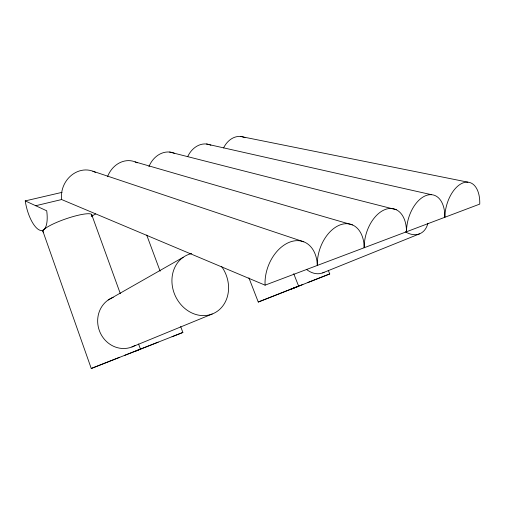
<?xml version="1.0" encoding="UTF-8"?>
<svg xmlns="http://www.w3.org/2000/svg" width="505" height="505" viewBox="0 0 505 505"><rect width="100%" height="100%" fill="white"/><g stroke="black" fill="none" stroke-linecap="round" stroke-linejoin="round"><path stroke-width="0.76" d="M293.721 273.716L298.632 286.133L290.71 289.302L329.74 273.931L328.275 270.289M108.196 299.989L183.176 257.304M138.559 343.955L140.434 349.138L136.079 350.88L137.417 350.356M131.919 346.967L212.22 314.003M322.739 272.87L419.485 233.872M180.676 326.546L182.873 332.454L172.053 336.734M248.914 277.87L258.263 302.034L298.632 286.133M42.862 231.094L91.26 368.492L119.723 357.269M302.867 284.479L258.263 302.034M307.968 282.472L329.74 273.931M124.811 355.312L158.191 342.144M139.071 349.668L140.434 349.138M182.873 332.454L91.26 368.492M265.081 285.161L479.75 204.096A28.867 16.463 -75.7 0 0 463.009 182.911A28.867 16.463 -75.7 0 0 444.823 217.283A30.218 18.092 -74.8 0 0 425.993 195.561A30.218 18.092 -74.8 0 0 406.481 231.763A31.727 19.96 -73.6 0 0 385.214 209.493A31.727 19.96 -73.6 0 0 364.193 247.734A33.425 22.106 -71.8 0 0 340.067 224.921A33.425 22.106 -71.8 0 0 317.323 265.434A35.369 24.587 -69.4 0 0 289.813 242.097A35.369 24.587 -69.4 0 0 265.081 285.161L61.629 199.544L35.703 205.724M25.25 200.902L46.706 210.793A25.591 9.57 75.5 0 1 39.358 230.015A25.591 9.57 75.5 0 1 25.25 200.902L62.052 192.348M240.866 136.508L467.914 182.166M206.476 144.001L431.422 194.684M169.598 152.043L396.305 209.739M135.125 161.89L352.471 224.933M92.844 171.195L303.77 241.813M146.709 235.04L160.136 271.198M91.632 214.467L120.323 293.645M61.629 199.544A24.593 21.803 -64.4 0 1 71.533 175.203A24.593 21.803 -64.4 0 1 95.42 172.388M187.702 156.619A21.961 17.561 -75.5 0 1 210.894 145.213M223.564 147.946A21.242 16.387 -77 0 1 244.982 137.713M91.26 216.613A24.593 4.324 -19.6 0 1 95.609 213.962M43.373 232.199A25.894 4.621 -19 0 1 66.161 218.753A25.894 4.621 -19 0 1 91.74 215.698M107.54 176.712A23.609 20.269 -70 0 1 137.164 162.869M221.594 266.507A32.042 27.516 65.8 0 1 215.799 312.26A32.042 27.516 65.8 0 1 174.673 294.453A32.042 27.516 65.8 0 1 191.66 253.548M135.151 345.414A26.512 24.568 70.6 0 1 100.217 332.726A26.512 24.568 70.6 0 1 113.253 297.344M148.931 166.637A22.744 18.849 -73.4 0 1 174.37 153.255M427.88 223.292A25.812 17.58 64.1 0 1 405.294 231.726M324.077 272.258A22.087 16.873 65.4 0 1 306.459 269.373"/></g></svg>
